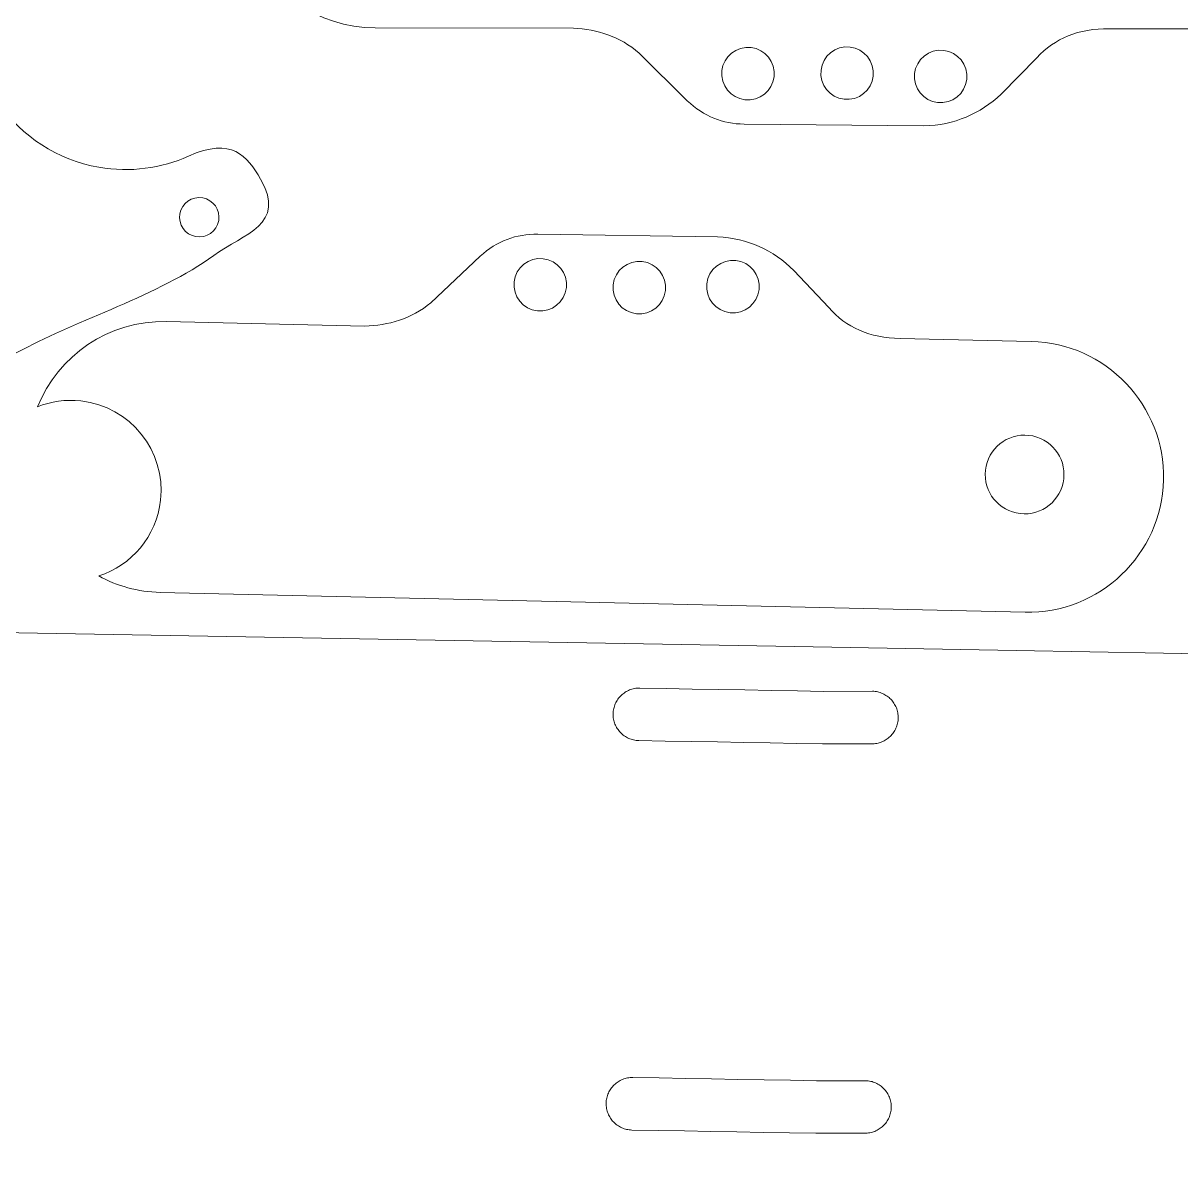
# Model space of a CAD drawing. Header units: millimetres. Extents: x -827 to 468, y -1652 to 1182.
# Drawn here: x 88.5 to 264.8, y 7.2 to 180.5 of the extents above; entities that cross this region are included whole.
import ezdxf

# ---------------------------------------------------------------- set-up
doc = ezdxf.new("R2010")
doc.units = ezdxf.units.MM
doc.header["$MEASUREMENT"] = 0
doc.layers.add('layer 1', color=7, linetype='Continuous')

msp = doc.modelspace()

# ---------------------------------------------------------------- linework, layer by layer
at = {"layer": 'layer 1', "color": 20, "lineweight": 20}
for points, knots in [([(108.1502, 204.8855), (112.9744, 204.0399), (117.1945, 201.7782), (120.4591, 198.603), (120.4591, 198.603), (124.1073, 195.0546), (129.5931, 196.5891), (132.7406, 199.2505), (132.7406, 199.2505), (135.9165, 201.936), (137.4535, 205.2047), (132.9721, 210.3693), (132.9721, 210.3693), (127.7232, 216.4186), (120.8748, 219.7215), (112.5802, 221.1534), (112.5802, 221.1534), (112.0428, 221.2462), (111.3683, 221.2943), (110.8044, 221.3218), (110.8044, 221.3218), (110.8044, 221.3218), (39.4793, 224.7882), (39.4793, 224.7882), (39.4793, 224.7882), (39.4793, 224.7882), (8.3354, 217.546), (8.3354, 217.546), (8.3354, 217.546), (8.3354, 217.546), (-23.1665, 218.1376), (-23.1665, 218.1376), (-23.1665, 218.1376), (-31.2724, 208.3904), (-30.0578, 178.2407), (-29.7453, 170.6578), (-29.7453, 170.6578), (-27.7313, 121.7825), (-52.5495, 68.3071), (-107.1153, 66.0431), (-107.1153, 66.0431), (-113.9093, 65.7613), (-146.5348, 64.4901), (-153.6885, 65.1336), (-153.6885, 65.1336), (-182.1094, 67.6905), (-205.0652, 91.0378), (-214.84, 119.0054), (-214.84, 119.0054), (-217.7587, 127.3567), (-219.5023, 136.12), (-219.8651, 144.8648), (-219.8651, 144.8648), (-220.2871, 155.0341), (-221.418, 170.1049), (-222.8444, 182.7558), (-222.8444, 182.7558), (-223.9504, 192.5668), (-224.9189, 200.0917), (-227.8808, 208.0324), (-227.8808, 208.0324), (-230.6014, 215.3263), (-234.3359, 221.2116), (-239.5075, 224.5498), (-239.5075, 224.5498), (-239.5075, 224.5498), (-292.5192, 226.9323), (-292.5192, 226.9323), (-292.5192, 226.9323), (-292.5192, 226.9323), (-292.3887, 229.8633), (-292.3887, 229.8633), (-292.3887, 229.8633), (-292.3887, 229.8633), (-305.0887, 230.5506), (-305.0887, 230.5506), (-305.0887, 230.5506), (-311.9011, 230.9192), (-322.6283, 232.378), (-334.1747, 232.0192), (-334.1747, 232.0192), (-334.1747, 232.0192), (-334.1815, 232.0174), (-334.1815, 232.0174), (-334.1815, 232.0174), (-343.6199, 231.8856), (-352.5797, 226.3891), (-356.6789, 217.2023), (-356.6789, 217.2023), (-357.2882, 215.8366), (-357.7648, 214.4453), (-358.1147, 213.043), (-358.1147, 213.043), (-358.1708, 212.8439), (-358.2203, 212.6368), (-358.2623, 212.4201), (-358.2623, 212.4201), (-358.2623, 212.4201), (-358.2634, 212.414), (-358.2634, 212.414), (-358.2634, 212.414), (-358.5401, 211.1677), (-358.7177, 209.9144), (-358.8002, 208.664), (-358.8002, 208.664), (-360.924, 187.2712), (-349.4373, 159.7583), (-363.8552, 147.1119), (-363.8552, 147.1119), (-363.8552, 147.1119), (-365.0964, 146.0965), (-365.0964, 146.0965), (-365.0964, 146.0965), (-365.0964, 146.0965), (-404.4588, 110.1724), (-404.4588, 110.1724), (-404.4588, 110.1724), (-410.0218, 105.6351), (-419.9582, 105.3357), (-431.9793, 104.0606), (-431.9793, 104.0606), (-450.3509, 102.1118), (-496.5233, 100.6426), (-507.3167, 100.3379), (-507.3167, 100.3379), (-507.3167, 100.3379), (-571.2589, 98.5069), (-571.2589, 98.5069), (-571.2589, 98.5069), (-574.538, 98.4112), (-578.034, 97.9195), (-581.8472, 96.8748), (-581.8472, 96.8748), (-581.8472, 96.8748), (-596.7667, 92.3908), (-596.7667, 92.3908), (-596.7667, 92.3908), (-596.7667, 92.3908), (-618.1668, 89.3005), (-618.1668, 89.3005), (-618.1668, 89.3005), (-619.755, 88.9302), (-621.2723, 88.6729), (-622.7392, 88.1458), (-622.7392, 88.1458), (-627.8869, 86.2956), (-631.744, 83.4376), (-634.723, 79.3291), (-634.723, 79.3291), (-637.7183, 75.1981), (-639.8211, 69.8028), (-639.5406, 63.0443), (-639.5406, 63.0443), (-639.2317, 55.5972), (-635.1464, 48.0491), (-628.478, 43.7306), (-628.478, 43.7306), (-625.8671, 42.0399), (-622.3651, 40.5349), (-619.1146, 39.9234), (-619.1146, 39.9234), (-616.356, 39.4045), (-613.8469, 39.2889), (-611.0711, 39.7597), (-611.0711, 39.7597), (-601.1747, 40.9713), (-591.2163, 34.6305), (-582.5706, 28.4756), (-582.5706, 28.4756), (-577.5729, 24.9177), (-573.9003, 20.4579), (-570.045, 18.5189), (-570.045, 18.5189), (-568.4141, 17.6986), (-566.0221, 18.1204), (-564.6631, 17.9704), (-564.6631, 17.9704), (-564.6631, 17.9704), (-506.0511, 20.4042), (-506.0511, 20.4042), (-506.0511, 20.4042), (-502.8283, 20.6652), (-500.0811, 21.4146), (-497.7546, 24.6233), (-497.7546, 24.6233), (-497.7546, 24.6233), (-494.716, 28.2754), (-494.716, 28.2754), (-494.716, 28.2754), (-492.1934, 31.3354), (-489.1708, 32.0999), (-485.7535, 32.2171), (-485.7535, 32.2171), (-485.7535, 32.2171), (-484.8618, 32.2541), (-484.8618, 32.2541), (-484.8618, 32.2541), (-484.8618, 32.2541), (-484.9749, 34.9803), (-484.9749, 34.9803), (-484.9749, 34.9803), (-484.9749, 34.9803), (-464.9921, 35.8094), (-464.9921, 35.8094), (-464.9921, 35.8094), (-464.9921, 35.8094), (-464.879, 33.0839), (-464.879, 33.0839), (-464.879, 33.0839), (-464.879, 33.0839), (-429.9091, 34.5361), (-429.9091, 34.5361), (-429.9091, 34.5361), (-429.9091, 34.5361), (-430.0222, 37.2603), (-430.0222, 37.2603), (-430.0222, 37.2603), (-430.0222, 37.2603), (-410.0394, 38.0894), (-410.0394, 38.0894), (-410.0394, 38.0894), (-410.0394, 38.0894), (-409.9264, 35.3659), (-409.9264, 35.3659), (-409.9264, 35.3659), (-409.9264, 35.3659), (-408.5463, 35.4231), (-408.5463, 35.4231), (-408.5463, 35.4231), (-408.5463, 35.4231), (-386.0679, 36.3868), (-386.0679, 36.3868), (-386.0679, 36.3868), (-383.9508, 36.4677), (-382.0659, 37.2668), (-380.4551, 38.9156), (-380.4551, 38.9156), (-380.4551, 38.9156), (-340.83, 79.7773), (-340.83, 79.7773), (-340.83, 79.7773), (-336.4807, 83.9626), (-333.6498, 87.7663), (-327.1608, 87.9771), (-327.1608, 87.9771), (-327.1608, 87.9771), (-292.7669, 89.4041), (-292.7669, 89.4041), (-292.7669, 89.4041), (-289.3707, 89.659), (-283.6791, 88.8603), (-277.9563, 84.9186), (-277.9563, 84.9186), (-277.9563, 84.9186), (-185.9412, 21.5381), (-185.9412, 21.5381), (-185.9412, 21.5381), (-185.9412, 21.5381), (-184.6544, 21.5961), (-184.6544, 21.5961), (-184.6544, 21.5961), (-184.6544, 21.5961), (-184.7817, 24.6638), (-184.7817, 24.6638), (-184.7817, 24.6638), (-184.7817, 24.6638), (-164.7989, 25.4929), (-164.7989, 25.4929), (-164.7989, 25.4929), (-164.7989, 25.4929), (-164.6745, 22.4967), (-164.6745, 22.4967), (-164.6745, 22.4967), (-164.6745, 22.4967), (-129.7098, 24.0728), (-129.7098, 24.0728), (-129.7098, 24.0728), (-129.7098, 24.0728), (-129.8289, 26.9438), (-129.8289, 26.9438), (-129.8289, 26.9438), (-129.8289, 26.9438), (-109.8461, 27.7729), (-109.8461, 27.7729), (-109.8461, 27.7729), (-109.8461, 27.7729), (-109.73, 24.9734), (-109.73, 24.9734), (-109.73, 24.9734), (-109.73, 24.9734), (-69.3175, 27.3105), (-69.3175, 27.3105), (-69.3175, 27.3105), (-63.9083, 27.5955), (-56.573, 30.142), (-52.9687, 33.8098), (-52.9687, 33.8098), (-27.8924, 59.3269), (-30.6069, 76.9535), (-16.0458, 89.77), (-16.0458, 89.77), (14.7435, 116.8705), (30.814, 102.037), (88.4737, 130.8253), (88.4737, 130.8253), (96.5182, 135.2102), (109.1877, 139.124), (117.5505, 145.1598), (117.5505, 145.1598), (122.125, 148.4614), (128.6562, 149.8544), (124.6733, 156.7633), (124.6733, 156.7633), (122.6104, 160.3413), (120.2821, 163.2456), (113.6737, 160.287), (113.6737, 160.287), (109.5418, 158.437), (104.8318, 157.7587), (100.0366, 158.5992), (100.0366, 158.5992), (87.255, 160.8396), (78.7097, 173.0176), (80.9502, 185.7991), (80.9502, 185.7991), (83.1907, 198.5808), (95.3686, 207.126), (108.1502, 204.8855)], [0, 0, 0, 0, 0.01204819, 0.01204819, 0.01204819, 0.01204819, 0.02409639, 0.02409639, 0.02409639, 0.02409639, 0.03614458, 0.03614458, 0.03614458, 0.03614458, 0.04819277, 0.04819277, 0.04819277, 0.04819277, 0.06024096, 0.06024096, 0.06024096, 0.06024096, 0.07228916, 0.07228916, 0.07228916, 0.07228916, 0.08433735, 0.08433735, 0.08433735, 0.08433735, 0.09638554, 0.09638554, 0.09638554, 0.09638554, 0.10843373, 0.10843373, 0.10843373, 0.10843373, 0.12048193, 0.12048193, 0.12048193, 0.12048193, 0.13253012, 0.13253012, 0.13253012, 0.13253012, 0.14457831, 0.14457831, 0.14457831, 0.14457831, 0.15662651, 0.15662651, 0.15662651, 0.15662651, 0.1686747, 0.1686747, 0.1686747, 0.1686747, 0.18072289, 0.18072289, 0.18072289, 0.18072289, 0.19277108, 0.19277108, 0.19277108, 0.19277108, 0.20481928, 0.20481928, 0.20481928, 0.20481928, 0.21686747, 0.21686747, 0.21686747, 0.21686747, 0.22891566, 0.22891566, 0.22891566, 0.22891566, 0.24096386, 0.24096386, 0.24096386, 0.24096386, 0.25301205, 0.25301205, 0.25301205, 0.25301205, 0.26506024, 0.26506024, 0.26506024, 0.26506024, 0.27710843, 0.27710843, 0.27710843, 0.27710843, 0.28915663, 0.28915663, 0.28915663, 0.28915663, 0.30120482, 0.30120482, 0.30120482, 0.30120482, 0.31325301, 0.31325301, 0.31325301, 0.31325301, 0.3253012, 0.3253012, 0.3253012, 0.3253012, 0.3373494, 0.3373494, 0.3373494, 0.3373494, 0.34939759, 0.34939759, 0.34939759, 0.34939759, 0.36144578, 0.36144578, 0.36144578, 0.36144578, 0.37349398, 0.37349398, 0.37349398, 0.37349398, 0.38554217, 0.38554217, 0.38554217, 0.38554217, 0.39759036, 0.39759036, 0.39759036, 0.39759036, 0.40963855, 0.40963855, 0.40963855, 0.40963855, 0.42168675, 0.42168675, 0.42168675, 0.42168675, 0.43373494, 0.43373494, 0.43373494, 0.43373494, 0.44578313, 0.44578313, 0.44578313, 0.44578313, 0.45783133, 0.45783133, 0.45783133, 0.45783133, 0.46987952, 0.46987952, 0.46987952, 0.46987952, 0.48192771, 0.48192771, 0.48192771, 0.48192771, 0.4939759, 0.4939759, 0.4939759, 0.4939759, 0.5060241, 0.5060241, 0.5060241, 0.5060241, 0.51807229, 0.51807229, 0.51807229, 0.51807229, 0.53012048, 0.53012048, 0.53012048, 0.53012048, 0.54216867, 0.54216867, 0.54216867, 0.54216867, 0.55421687, 0.55421687, 0.55421687, 0.55421687, 0.56626506, 0.56626506, 0.56626506, 0.56626506, 0.57831325, 0.57831325, 0.57831325, 0.57831325, 0.59036145, 0.59036145, 0.59036145, 0.59036145, 0.60240964, 0.60240964, 0.60240964, 0.60240964, 0.61445783, 0.61445783, 0.61445783, 0.61445783, 0.62650602, 0.62650602, 0.62650602, 0.62650602, 0.63855422, 0.63855422, 0.63855422, 0.63855422, 0.65060241, 0.65060241, 0.65060241, 0.65060241, 0.6626506, 0.6626506, 0.6626506, 0.6626506, 0.6746988, 0.6746988, 0.6746988, 0.6746988, 0.68674699, 0.68674699, 0.68674699, 0.68674699, 0.69879518, 0.69879518, 0.69879518, 0.69879518, 0.71084337, 0.71084337, 0.71084337, 0.71084337, 0.72289157, 0.72289157, 0.72289157, 0.72289157, 0.73493976, 0.73493976, 0.73493976, 0.73493976, 0.74698795, 0.74698795, 0.74698795, 0.74698795, 0.75903614, 0.75903614, 0.75903614, 0.75903614, 0.77108434, 0.77108434, 0.77108434, 0.77108434, 0.78313253, 0.78313253, 0.78313253, 0.78313253, 0.79518072, 0.79518072, 0.79518072, 0.79518072, 0.80722892, 0.80722892, 0.80722892, 0.80722892, 0.81927711, 0.81927711, 0.81927711, 0.81927711, 0.8313253, 0.8313253, 0.8313253, 0.8313253, 0.84337349, 0.84337349, 0.84337349, 0.84337349, 0.85542169, 0.85542169, 0.85542169, 0.85542169, 0.86746988, 0.86746988, 0.86746988, 0.86746988, 0.87951807, 0.87951807, 0.87951807, 0.87951807, 0.89156627, 0.89156627, 0.89156627, 0.89156627, 0.90361446, 0.90361446, 0.90361446, 0.90361446, 0.91566265, 0.91566265, 0.91566265, 0.91566265, 0.92771084, 0.92771084, 0.92771084, 0.92771084, 0.93975904, 0.93975904, 0.93975904, 0.93975904, 0.95180723, 0.95180723, 0.95180723, 0.95180723, 0.96385542, 0.96385542, 0.96385542, 0.96385542, 0.97590361, 0.97590361, 0.97590361, 0.97590361, 1, 1, 1, 1]), ([(115.8431, 153.9364), (117.475, 153.6503), (118.5661, 152.0955), (118.28, 150.4636), (118.28, 150.4636), (117.9939, 148.8316), (116.439, 147.7405), (114.8072, 148.0266), (114.8072, 148.0266), (113.1752, 148.3127), (112.0841, 149.8675), (112.3702, 151.4995), (112.3702, 151.4995), (112.6562, 153.1314), (114.2111, 154.2225), (115.8431, 153.9364)], [0, 0, 0, 0, 0.2, 0.2, 0.2, 0.2, 0.4, 0.4, 0.4, 0.4, 0.6, 0.6, 0.6, 0.6, 1, 1, 1, 1])]:
    msp.add_open_spline(points, degree=3, knots=knots, dxfattribs=at)
at = {"layer": 'layer 1', "color": 250, "lineweight": 20}
for points, knots in [([(142.1619, 221.0992), (142.1619, 221.0992), (273.9243, 220.9476), (273.9243, 220.9476), (273.9243, 220.9476), (285.275, 220.9345), (294.5512, 211.637), (294.5381, 200.2863), (294.5381, 200.2863), (294.5381, 200.2863), (294.5381, 200.2863), (294.5381, 200.2863), (294.5381, 200.2863), (294.525, 188.9357), (285.2274, 179.6541), (273.8768, 179.6726), (273.8768, 179.6726), (273.8768, 179.6726), (253.9306, 179.705), (253.9306, 179.705), (253.9306, 179.705), (249.2756, 179.7525), (245.6248, 178.2379), (242.9113, 175.2653), (242.9113, 175.2653), (242.9113, 175.2653), (237.4868, 169.7354), (237.4868, 169.7354), (237.4868, 169.7354), (234.2256, 166.7553), (230.3712, 165.0006), (225.7113, 164.9101), (225.7113, 164.9101), (225.7113, 164.9101), (198.336, 165.1734), (198.336, 165.1734), (198.336, 165.1734), (195.0648, 165.1898), (192.1624, 166.3399), (189.6616, 168.724), (189.6616, 168.724), (189.6616, 168.724), (182.3327, 175.9904), (182.3327, 175.9904), (182.3327, 175.9904), (179.36, 178.5258), (175.9688, 179.6141), (172.3135, 179.7895), (172.3135, 179.7895), (172.3135, 179.7895), (142.1143, 179.8242), (142.1143, 179.8242), (142.1143, 179.8242), (133.2925, 179.8344), (125.7246, 185.4535), (122.7963, 193.2856), (122.7963, 193.2856), (124.8064, 192.4183), (127.0537, 192.0207), (129.3877, 192.2211), (129.3877, 192.2211), (136.9288, 192.8686), (142.5173, 199.5068), (141.8698, 207.0479), (141.8698, 207.0479), (141.3933, 212.5977), (137.6722, 217.0895), (132.7345, 218.817), (132.7345, 218.817), (135.5655, 220.2779), (138.7719, 221.1031), (142.1619, 221.0992)], [0, 0, 0, 0, 0.05263158, 0.05263158, 0.05263158, 0.05263158, 0.10526316, 0.10526316, 0.10526316, 0.10526316, 0.15789474, 0.15789474, 0.15789474, 0.15789474, 0.21052632, 0.21052632, 0.21052632, 0.21052632, 0.26315789, 0.26315789, 0.26315789, 0.26315789, 0.31578947, 0.31578947, 0.31578947, 0.31578947, 0.36842105, 0.36842105, 0.36842105, 0.36842105, 0.42105263, 0.42105263, 0.42105263, 0.42105263, 0.47368421, 0.47368421, 0.47368421, 0.47368421, 0.52631579, 0.52631579, 0.52631579, 0.52631579, 0.57894737, 0.57894737, 0.57894737, 0.57894737, 0.63157895, 0.63157895, 0.63157895, 0.63157895, 0.68421053, 0.68421053, 0.68421053, 0.68421053, 0.73684211, 0.73684211, 0.73684211, 0.73684211, 0.78947368, 0.78947368, 0.78947368, 0.78947368, 0.84210526, 0.84210526, 0.84210526, 0.84210526, 0.89473684, 0.89473684, 0.89473684, 0.89473684, 1, 1, 1, 1]), ([(198.56, 176.8432), (200.761, 177.0321), (202.6985, 175.4011), (202.8875, 173.2), (202.8875, 173.2), (203.0765, 170.9989), (201.4454, 169.0615), (199.2444, 168.8725), (199.2444, 168.8725), (197.0434, 168.6835), (195.1058, 170.3146), (194.9168, 172.5157), (194.9168, 172.5157), (194.7279, 174.7168), (196.359, 176.6542), (198.56, 176.8432)], [0, 0, 0, 0, 0.2, 0.2, 0.2, 0.2, 0.4, 0.4, 0.4, 0.4, 0.6, 0.6, 0.6, 0.6, 1, 1, 1, 1]), ([(213.6577, 176.9151), (215.8587, 177.1041), (217.7962, 175.4731), (217.9852, 173.272), (217.9852, 173.272), (218.1742, 171.0709), (216.543, 169.1334), (214.342, 168.9445), (214.342, 168.9445), (212.141, 168.7555), (210.2035, 170.3865), (210.0145, 172.5876), (210.0145, 172.5876), (209.8255, 174.7887), (211.4567, 176.7262), (213.6577, 176.9151)], [0, 0, 0, 0, 0.2, 0.2, 0.2, 0.2, 0.4, 0.4, 0.4, 0.4, 0.6, 0.6, 0.6, 0.6, 1, 1, 1, 1]), ([(227.9077, 176.4127), (230.1087, 176.6017), (232.0462, 174.9706), (232.2352, 172.7695), (232.2352, 172.7695), (232.4242, 170.5684), (230.7931, 168.631), (228.5921, 168.442), (228.5921, 168.442), (226.3911, 168.253), (224.4535, 169.8841), (224.2645, 172.0852), (224.2645, 172.0852), (224.0756, 174.2863), (225.7067, 176.2237), (227.9077, 176.4127)], [0, 0, 0, 0, 0.2, 0.2, 0.2, 0.2, 0.4, 0.4, 0.4, 0.4, 0.6, 0.6, 0.6, 0.6, 1, 1, 1, 1]), ([(109.3744, 93.8328), (109.3744, 93.8328), (241.1023, 90.8124), (241.1023, 90.8124), (241.1023, 90.8124), (252.4501, 90.5522), (261.9474, 99.6236), (262.2076, 110.9714), (262.2076, 110.9714), (262.2076, 110.9714), (262.2076, 110.9714), (262.2076, 110.9714), (262.2076, 110.9714), (262.4677, 122.319), (253.3963, 131.8217), (242.0485, 132.0765), (242.0485, 132.0765), (242.0485, 132.0765), (222.1072, 132.5242), (222.1072, 132.5242), (222.1072, 132.5242), (217.4525, 132.5888), (213.8392, 134.1909), (211.198, 137.2279), (211.198, 137.2279), (211.198, 137.2279), (205.9083, 142.8868), (205.9083, 142.8868), (205.9083, 142.8868), (202.7197, 145.9446), (198.9087, 147.7916), (194.2524, 147.9942), (194.2524, 147.9942), (194.2524, 147.9942), (166.8786, 148.39), (166.8786, 148.39), (166.8786, 148.39), (163.6079, 148.4525), (160.6788, 147.3725), (158.1213, 145.0493), (158.1213, 145.0493), (158.1213, 145.0493), (150.6195, 137.9615), (150.6195, 137.9615), (150.6195, 137.9615), (147.5867, 135.4984), (144.1702, 134.492), (140.5118, 134.4047), (140.5118, 134.4047), (140.5118, 134.4047), (110.3205, 135.0969), (110.3205, 135.0969), (110.3205, 135.0969), (101.501, 135.2991), (93.8, 129.8638), (90.684, 122.1046), (90.684, 122.1046), (92.7144, 122.9232), (94.9706, 123.2666), (97.2991, 123.0101), (97.2991, 123.0101), (104.8225, 122.1812), (110.2495, 115.4104), (109.4207, 107.8871), (109.4207, 107.8871), (108.8107, 102.3503), (104.9826, 97.9494), (100.0048, 96.3413), (100.0048, 96.3413), (102.7998, 94.8126), (105.9853, 93.9105), (109.3744, 93.8328)], [0, 0, 0, 0, 0.05263158, 0.05263158, 0.05263158, 0.05263158, 0.10526316, 0.10526316, 0.10526316, 0.10526316, 0.15789474, 0.15789474, 0.15789474, 0.15789474, 0.21052632, 0.21052632, 0.21052632, 0.21052632, 0.26315789, 0.26315789, 0.26315789, 0.26315789, 0.31578947, 0.31578947, 0.31578947, 0.31578947, 0.36842105, 0.36842105, 0.36842105, 0.36842105, 0.42105263, 0.42105263, 0.42105263, 0.42105263, 0.47368421, 0.47368421, 0.47368421, 0.47368421, 0.52631579, 0.52631579, 0.52631579, 0.52631579, 0.57894737, 0.57894737, 0.57894737, 0.57894737, 0.63157895, 0.63157895, 0.63157895, 0.63157895, 0.68421053, 0.68421053, 0.68421053, 0.68421053, 0.73684211, 0.73684211, 0.73684211, 0.73684211, 0.78947368, 0.78947368, 0.78947368, 0.78947368, 0.84210526, 0.84210526, 0.84210526, 0.84210526, 0.89473684, 0.89473684, 0.89473684, 0.89473684, 1, 1, 1, 1]), ([(166.8216, 136.7183), (169.0174, 136.4764), (170.9937, 138.0603), (171.2356, 140.2562), (171.2356, 140.2562), (171.4775, 142.4521), (169.8935, 144.4283), (167.6977, 144.6702), (167.6977, 144.6702), (165.5019, 144.9121), (163.5256, 143.3282), (163.2837, 141.1322), (163.2837, 141.1322), (163.0418, 138.9363), (164.6258, 136.9602), (166.8216, 136.7183)], [0, 0, 0, 0, 0.2, 0.2, 0.2, 0.2, 0.4, 0.4, 0.4, 0.4, 0.6, 0.6, 0.6, 0.6, 1, 1, 1, 1]), ([(196.1712, 136.4421), (198.367, 136.2002), (200.3432, 137.7841), (200.5852, 139.98), (200.5852, 139.98), (200.8271, 142.176), (199.243, 144.1521), (197.0472, 144.394), (197.0472, 144.394), (194.8514, 144.6359), (192.8752, 143.052), (192.6333, 140.8561), (192.6333, 140.8561), (192.3913, 138.6602), (193.9754, 136.684), (196.1712, 136.4421)], [0, 0, 0, 0, 0.2, 0.2, 0.2, 0.2, 0.4, 0.4, 0.4, 0.4, 0.6, 0.6, 0.6, 0.6, 1, 1, 1, 1]), ([(181.9132, 136.2829), (184.109, 136.041), (186.0853, 137.6249), (186.3272, 139.8208), (186.3272, 139.8208), (186.5691, 142.0167), (184.9851, 143.9929), (182.7892, 144.2348), (182.7892, 144.2348), (180.5934, 144.4767), (178.6172, 142.8927), (178.3753, 140.6968), (178.3753, 140.6968), (178.1334, 138.5009), (179.7174, 136.5248), (181.9132, 136.2829)], [0, 0, 0, 0, 0.2, 0.2, 0.2, 0.2, 0.4, 0.4, 0.4, 0.4, 0.6, 0.6, 0.6, 0.6, 1, 1, 1, 1]), ([(240.3791, 105.8336), (243.6728, 105.4707), (246.6372, 107.8467), (247, 111.1405), (247, 111.1405), (247.3629, 114.4342), (244.9869, 117.3986), (241.6931, 117.7614), (241.6931, 117.7614), (238.3994, 118.1243), (235.435, 115.7483), (235.0722, 112.4545), (235.0722, 112.4545), (234.7093, 109.1608), (237.0853, 106.1964), (240.3791, 105.8336)], [0, 0, 0, 0, 0.2, 0.2, 0.2, 0.2, 0.4, 0.4, 0.4, 0.4, 0.6, 0.6, 0.6, 0.6, 1, 1, 1, 1]), ([(278.9303, -34.2065), (278.9303, -34.2065), (279.5597, 1.0118), (279.5597, 1.0118), (279.5597, 1.0118), (279.5597, 1.0118), (279.7069, 9.2469), (279.7069, 9.2469), (279.7069, 9.2469), (279.7069, 9.2469), (279.9302, 21.7449), (279.9302, 21.7449), (279.9302, 21.7449), (279.9302, 21.7449), (280.1536, 34.2429), (280.1536, 34.2429), (280.1536, 34.2429), (280.1536, 34.2429), (280.3769, 46.7409), (280.3769, 46.7409), (280.3769, 46.7409), (280.3769, 46.7409), (280.6003, 59.2389), (280.6003, 59.2389), (280.6003, 59.2389), (280.6003, 59.2389), (280.7581, 68.0699), (280.7581, 68.0699), (280.7581, 68.0699), (280.7581, 68.0699), (280.9159, 76.9009), (280.9159, 76.9009), (280.9159, 76.9009), (280.9159, 76.9009), (277.1762, 80.6359), (277.1762, 80.6359), (277.1762, 80.6359), (277.1762, 80.6359), (273.4364, 84.3709), (273.4364, 84.3709), (273.4364, 84.3709), (273.4364, 84.3709), (239.7477, 84.973), (239.7477, 84.973), (239.7477, 84.973), (239.7477, 84.973), (206.059, 85.575), (206.059, 85.575), (206.059, 85.575), (206.059, 85.575), (168.565, 86.2451), (168.565, 86.2451), (168.565, 86.2451), (168.565, 86.2451), (131.071, 86.9152), (131.071, 86.9152), (131.071, 86.9152), (131.071, 86.9152), (93.577, 87.5852), (93.577, 87.5852), (93.577, 87.5852), (93.577, 87.5852), (56.0829, 88.2553), (56.0829, 88.2553), (56.0829, 88.2553), (56.0829, 88.2553), (23.2314, 88.8424), (23.2314, 88.8424), (23.2314, 88.8424), (23.2314, 88.8424), (-9.6202, 89.4295), (-9.6202, 89.4295), (-9.6202, 89.4295), (-9.6202, 89.4295), (-14.3345, 85.4926), (-14.3345, 85.4926), (-14.3345, 85.4926), (-14.3345, 85.4926), (-19.0488, 81.5558), (-19.0488, 81.5558), (-19.0488, 81.5558), (-19.0488, 81.5558), (-19.2003, 73.0776), (-19.2003, 73.0776), (-19.2003, 73.0776), (-19.2003, 73.0776), (-19.3518, 64.5994), (-19.3518, 64.5994), (-19.3518, 64.5994), (-19.3518, 64.5994), (-19.5752, 52.1014), (-19.5752, 52.1014), (-19.5752, 52.1014), (-19.5752, 52.1014), (-19.7985, 39.6034), (-19.7985, 39.6034), (-19.7985, 39.6034), (-19.7985, 39.6034), (-20.0219, 27.1054), (-20.0219, 27.1054), (-20.0219, 27.1054), (-20.0219, 27.1054), (-20.2452, 14.6074), (-20.2452, 14.6074), (-20.2452, 14.6074), (-20.2452, 14.6074), (-20.3908, 6.4604), (-20.3908, 6.4604), (-20.3908, 6.4604), (-20.3908, 6.4604), (-21.0186, -28.6698), (-21.0186, -28.6698), (-21.0186, -28.6698), (-21.0186, -28.6698), (-16.807, -33.0974), (-16.807, -33.0974), (-16.807, -33.0974), (-16.807, -33.0974), (-12.8295, -53.9484), (-12.8295, -53.9484), (-12.8295, -53.9484), (-12.8295, -53.9484), (20.3751, -54.5417), (20.3751, -54.5417), (20.3751, -54.5417), (20.3751, -54.5417), (53.5797, -55.1353), (53.5797, -55.1353), (53.5797, -55.1353), (53.5797, -55.1353), (91.7901, -12.3988), (91.7901, -12.3988), (91.7901, -12.3988), (91.7901, -12.3988), (129.2841, -13.0689), (129.2841, -13.0689), (129.2841, -13.0689), (129.2841, -13.0689), (166.7781, -13.7389), (166.7781, -13.7389), (166.7781, -13.7389), (166.7781, -13.7389), (203.5557, -57.8154), (203.5557, -57.8154), (203.5557, -57.8154), (203.5557, -57.8154), (237.3326, -58.4191), (237.3326, -58.4191), (237.3326, -58.4191), (237.3326, -58.4191), (271.1095, -59.0227), (271.1095, -59.0227), (271.1095, -59.0227), (272.3739, -57.624), (273.8726, -39.8018), (275.137, -38.403), (275.137, -38.403), (276.4014, -37.0042), (277.6658, -35.6053), (278.9303, -34.2065)], [0, 0, 0, 0, 0.02439024, 0.02439024, 0.02439024, 0.02439024, 0.04878049, 0.04878049, 0.04878049, 0.04878049, 0.07317073, 0.07317073, 0.07317073, 0.07317073, 0.09756098, 0.09756098, 0.09756098, 0.09756098, 0.12195122, 0.12195122, 0.12195122, 0.12195122, 0.14634146, 0.14634146, 0.14634146, 0.14634146, 0.17073171, 0.17073171, 0.17073171, 0.17073171, 0.19512195, 0.19512195, 0.19512195, 0.19512195, 0.2195122, 0.2195122, 0.2195122, 0.2195122, 0.24390244, 0.24390244, 0.24390244, 0.24390244, 0.26829268, 0.26829268, 0.26829268, 0.26829268, 0.29268293, 0.29268293, 0.29268293, 0.29268293, 0.31707317, 0.31707317, 0.31707317, 0.31707317, 0.34146341, 0.34146341, 0.34146341, 0.34146341, 0.36585366, 0.36585366, 0.36585366, 0.36585366, 0.3902439, 0.3902439, 0.3902439, 0.3902439, 0.41463415, 0.41463415, 0.41463415, 0.41463415, 0.43902439, 0.43902439, 0.43902439, 0.43902439, 0.46341463, 0.46341463, 0.46341463, 0.46341463, 0.48780488, 0.48780488, 0.48780488, 0.48780488, 0.51219512, 0.51219512, 0.51219512, 0.51219512, 0.53658537, 0.53658537, 0.53658537, 0.53658537, 0.56097561, 0.56097561, 0.56097561, 0.56097561, 0.58536585, 0.58536585, 0.58536585, 0.58536585, 0.6097561, 0.6097561, 0.6097561, 0.6097561, 0.63414634, 0.63414634, 0.63414634, 0.63414634, 0.65853659, 0.65853659, 0.65853659, 0.65853659, 0.68292683, 0.68292683, 0.68292683, 0.68292683, 0.70731707, 0.70731707, 0.70731707, 0.70731707, 0.73170732, 0.73170732, 0.73170732, 0.73170732, 0.75609756, 0.75609756, 0.75609756, 0.75609756, 0.7804878, 0.7804878, 0.7804878, 0.7804878, 0.80487805, 0.80487805, 0.80487805, 0.80487805, 0.82926829, 0.82926829, 0.82926829, 0.82926829, 0.85365854, 0.85365854, 0.85365854, 0.85365854, 0.87804878, 0.87804878, 0.87804878, 0.87804878, 0.90243902, 0.90243902, 0.90243902, 0.90243902, 0.92682927, 0.92682927, 0.92682927, 0.92682927, 0.95121951, 0.95121951, 0.95121951, 0.95121951, 1, 1, 1, 1]), ([(221.7899, 74.7037), (221.7899, 74.7037), (221.79, 74.7038), (221.79, 74.7038), (221.79, 74.7038), (221.79, 74.7038), (221.79, 74.7038), (221.79, 74.7038), (221.79, 74.7038), (221.79, 74.7038), (221.79, 74.7038), (221.79, 74.7038), (221.79, 74.7038), (221.79, 74.7038), (221.79, 74.7038), (221.79, 74.7038), (221.79, 74.7038), (221.79, 74.7038), (221.79, 74.7039), (221.79, 74.7039), (221.79, 74.7039), (221.79, 74.7039), (221.79, 74.7039), (221.79, 74.7039), (221.79, 74.7039), (221.79, 74.7039), (221.79, 74.7039), (221.79, 74.7039), (221.79, 74.7039), (221.79, 74.7039), (221.79, 74.7039), (221.79, 74.7039), (221.79, 74.7039), (221.7949, 74.9789), (221.7716, 75.2483), (221.7227, 75.5088), (221.7227, 75.5088), (221.674, 75.7695), (221.5993, 76.0218), (221.5022, 76.2625), (221.5022, 76.2625), (221.405, 76.5033), (221.2846, 76.7331), (221.1445, 76.9483), (221.1445, 76.9483), (221.0042, 77.1636), (220.8436, 77.3652), (220.6657, 77.5494), (220.6657, 77.5494), (220.4879, 77.7339), (220.2922, 77.9015), (220.0821, 78.0494), (220.0821, 78.0494), (219.8719, 78.1971), (219.6464, 78.3257), (219.4095, 78.4313), (219.4095, 78.4313), (219.1722, 78.537), (218.9227, 78.6205), (218.6641, 78.6786), (218.6641, 78.6786), (218.4053, 78.7367), (218.1369, 78.775), (217.8622, 78.7746), (217.8622, 78.7746), (217.8622, 78.7746), (210.4216, 78.7629), (210.4216, 78.7629), (210.4216, 78.7629), (210.4216, 78.7629), (206.4222, 78.8344), (206.4222, 78.8344), (206.4222, 78.8344), (206.4222, 78.8344), (202.4228, 78.9058), (202.4228, 78.9058), (202.4228, 78.9058), (202.4228, 78.9058), (198.4235, 78.9773), (198.4235, 78.9773), (198.4235, 78.9773), (198.4235, 78.9773), (194.424, 79.0488), (194.424, 79.0488), (194.424, 79.0488), (194.424, 79.0488), (190.4247, 79.1203), (190.4247, 79.1203), (190.4247, 79.1203), (190.4247, 79.1203), (186.4253, 79.1917), (186.4253, 79.1917), (186.4253, 79.1917), (186.4253, 79.1917), (182.4259, 79.2632), (182.4259, 79.2632), (182.4259, 79.2632), (182.1509, 79.2681), (181.8817, 79.2448), (181.621, 79.196), (181.621, 79.196), (181.3603, 79.1471), (181.1081, 79.0726), (180.8673, 78.9754), (180.8673, 78.9754), (180.6266, 78.8782), (180.397, 78.758), (180.1815, 78.6177), (180.1815, 78.6177), (179.9661, 78.4774), (179.7648, 78.3168), (179.5804, 78.139), (179.5804, 78.139), (179.396, 77.961), (179.2284, 77.7655), (179.0805, 77.5552), (179.0805, 77.5552), (178.9327, 77.3449), (178.8043, 77.1198), (178.6985, 76.8826), (178.6985, 76.8826), (178.5927, 76.6455), (178.5094, 76.3961), (178.4512, 76.1373), (178.4512, 76.1373), (178.3931, 75.8785), (178.3601, 75.6103), (178.3552, 75.3354), (178.3552, 75.3354), (178.3552, 75.3354), (178.3552, 75.3353), (178.3552, 75.3353), (178.3552, 75.3353), (178.3552, 75.3353), (178.3552, 75.3353), (178.3552, 75.3353), (178.3552, 75.3353), (178.3552, 75.3353), (178.3552, 75.3353), (178.3552, 75.3353), (178.3552, 75.3353), (178.3552, 75.3353), (178.3552, 75.3353), (178.3552, 75.3353), (178.3552, 75.3353), (178.3552, 75.3353), (178.3552, 75.3352), (178.3552, 75.3352), (178.3552, 75.3352), (178.3552, 75.3352), (178.3552, 75.3352), (178.3552, 75.3352), (178.3552, 75.3352), (178.3552, 75.3352), (178.3552, 75.3352), (178.3552, 75.3352), (178.3552, 75.3352), (178.3552, 75.3352), (178.3552, 75.3352), (178.3552, 75.3352), (178.3552, 75.3352), (178.3503, 75.0603), (178.3736, 74.7911), (178.4224, 74.5304), (178.4224, 74.5304), (178.4713, 74.2697), (178.5458, 74.0176), (178.643, 73.7767), (178.643, 73.7767), (178.7402, 73.536), (178.8604, 73.3065), (179.0007, 73.091), (179.0007, 73.091), (179.141, 72.8757), (179.3015, 72.6742), (179.4794, 72.4898), (179.4794, 72.4898), (179.6574, 72.3055), (179.8529, 72.1378), (180.0631, 71.99), (180.0631, 71.99), (180.2734, 71.8421), (180.4985, 71.7136), (180.7357, 71.6079), (180.7357, 71.6079), (180.9728, 71.5021), (181.2223, 71.4187), (181.481, 71.3605), (181.481, 71.3605), (181.7397, 71.3025), (182.0079, 71.2694), (182.283, 71.2645), (182.283, 71.2645), (182.283, 71.2645), (186.2824, 71.193), (186.2824, 71.193), (186.2824, 71.193), (186.2824, 71.193), (190.2818, 71.1215), (190.2818, 71.1215), (190.2818, 71.1215), (190.2818, 71.1215), (194.2812, 71.0501), (194.2812, 71.0501), (194.2812, 71.0501), (194.2812, 71.0501), (198.2805, 70.9786), (198.2805, 70.9786), (198.2805, 70.9786), (198.2805, 70.9786), (202.28, 70.9071), (202.28, 70.9071), (202.28, 70.9071), (202.28, 70.9071), (206.2794, 70.8356), (206.2794, 70.8356), (206.2794, 70.8356), (206.2794, 70.8356), (210.2787, 70.7642), (210.2787, 70.7642), (210.2787, 70.7642), (210.2787, 70.7642), (217.7192, 70.7759), (217.7192, 70.7759), (217.7192, 70.7759), (217.9941, 70.7764), (218.2635, 70.7944), (218.524, 70.8431), (218.524, 70.8431), (218.7847, 70.892), (219.037, 70.9666), (219.2777, 71.0637), (219.2777, 71.0637), (219.5184, 71.1609), (219.7481, 71.281), (219.9635, 71.4214), (219.9635, 71.4214), (220.179, 71.5618), (220.3804, 71.7224), (220.5648, 71.9003), (220.5648, 71.9003), (220.7491, 72.0782), (220.9168, 72.2737), (221.0647, 72.4839), (221.0647, 72.4839), (221.2124, 72.6941), (221.341, 72.9193), (221.4466, 73.1566), (221.4466, 73.1566), (221.5524, 73.3935), (221.636, 73.643), (221.694, 73.9018), (221.694, 73.9018), (221.7521, 74.1603), (221.786, 74.4287), (221.7899, 74.7037)], [0, 0, 0, 0, 0.01538462, 0.01538462, 0.01538462, 0.01538462, 0.03076923, 0.03076923, 0.03076923, 0.03076923, 0.04615385, 0.04615385, 0.04615385, 0.04615385, 0.06153846, 0.06153846, 0.06153846, 0.06153846, 0.07692308, 0.07692308, 0.07692308, 0.07692308, 0.09230769, 0.09230769, 0.09230769, 0.09230769, 0.10769231, 0.10769231, 0.10769231, 0.10769231, 0.12307692, 0.12307692, 0.12307692, 0.12307692, 0.13846154, 0.13846154, 0.13846154, 0.13846154, 0.15384615, 0.15384615, 0.15384615, 0.15384615, 0.16923077, 0.16923077, 0.16923077, 0.16923077, 0.18461538, 0.18461538, 0.18461538, 0.18461538, 0.2, 0.2, 0.2, 0.2, 0.21538462, 0.21538462, 0.21538462, 0.21538462, 0.23076923, 0.23076923, 0.23076923, 0.23076923, 0.24615385, 0.24615385, 0.24615385, 0.24615385, 0.26153846, 0.26153846, 0.26153846, 0.26153846, 0.27692308, 0.27692308, 0.27692308, 0.27692308, 0.29230769, 0.29230769, 0.29230769, 0.29230769, 0.30769231, 0.30769231, 0.30769231, 0.30769231, 0.32307692, 0.32307692, 0.32307692, 0.32307692, 0.33846154, 0.33846154, 0.33846154, 0.33846154, 0.35384615, 0.35384615, 0.35384615, 0.35384615, 0.36923077, 0.36923077, 0.36923077, 0.36923077, 0.38461538, 0.38461538, 0.38461538, 0.38461538, 0.4, 0.4, 0.4, 0.4, 0.41538462, 0.41538462, 0.41538462, 0.41538462, 0.43076923, 0.43076923, 0.43076923, 0.43076923, 0.44615385, 0.44615385, 0.44615385, 0.44615385, 0.46153846, 0.46153846, 0.46153846, 0.46153846, 0.47692308, 0.47692308, 0.47692308, 0.47692308, 0.49230769, 0.49230769, 0.49230769, 0.49230769, 0.50769231, 0.50769231, 0.50769231, 0.50769231, 0.52307692, 0.52307692, 0.52307692, 0.52307692, 0.53846154, 0.53846154, 0.53846154, 0.53846154, 0.55384615, 0.55384615, 0.55384615, 0.55384615, 0.56923077, 0.56923077, 0.56923077, 0.56923077, 0.58461538, 0.58461538, 0.58461538, 0.58461538, 0.6, 0.6, 0.6, 0.6, 0.61538462, 0.61538462, 0.61538462, 0.61538462, 0.63076923, 0.63076923, 0.63076923, 0.63076923, 0.64615385, 0.64615385, 0.64615385, 0.64615385, 0.66153846, 0.66153846, 0.66153846, 0.66153846, 0.67692308, 0.67692308, 0.67692308, 0.67692308, 0.69230769, 0.69230769, 0.69230769, 0.69230769, 0.70769231, 0.70769231, 0.70769231, 0.70769231, 0.72307692, 0.72307692, 0.72307692, 0.72307692, 0.73846154, 0.73846154, 0.73846154, 0.73846154, 0.75384615, 0.75384615, 0.75384615, 0.75384615, 0.76923077, 0.76923077, 0.76923077, 0.76923077, 0.78461538, 0.78461538, 0.78461538, 0.78461538, 0.8, 0.8, 0.8, 0.8, 0.81538462, 0.81538462, 0.81538462, 0.81538462, 0.83076923, 0.83076923, 0.83076923, 0.83076923, 0.84615385, 0.84615385, 0.84615385, 0.84615385, 0.86153846, 0.86153846, 0.86153846, 0.86153846, 0.87692308, 0.87692308, 0.87692308, 0.87692308, 0.89230769, 0.89230769, 0.89230769, 0.89230769, 0.90769231, 0.90769231, 0.90769231, 0.90769231, 0.92307692, 0.92307692, 0.92307692, 0.92307692, 0.93846154, 0.93846154, 0.93846154, 0.93846154, 0.95384615, 0.95384615, 0.95384615, 0.95384615, 0.96923077, 0.96923077, 0.96923077, 0.96923077, 1, 1, 1, 1]), ([(220.7298, 15.384), (220.7298, 15.384), (220.7298, 15.3841), (220.7298, 15.3841), (220.7298, 15.3841), (220.7298, 15.3841), (220.7298, 15.3841), (220.7298, 15.3841), (220.7298, 15.3841), (220.7298, 15.3841), (220.7298, 15.3841), (220.7298, 15.3841), (220.7298, 15.3841), (220.7298, 15.3841), (220.7298, 15.3841), (220.7298, 15.3841), (220.7298, 15.3841), (220.7298, 15.3841), (220.7298, 15.3842), (220.7298, 15.3842), (220.7298, 15.3842), (220.7298, 15.3842), (220.7298, 15.3842), (220.7298, 15.3842), (220.7298, 15.3842), (220.7298, 15.3842), (220.7298, 15.3842), (220.7298, 15.3842), (220.7298, 15.3842), (220.7298, 15.3842), (220.7298, 15.3842), (220.7298, 15.3842), (220.7298, 15.3842), (220.7347, 15.6591), (220.7113, 15.9287), (220.6626, 16.1891), (220.6626, 16.1891), (220.6139, 16.4496), (220.5389, 16.7023), (220.442, 16.9428), (220.442, 16.9428), (220.345, 17.1833), (220.2244, 17.4134), (220.0843, 17.6287), (220.0843, 17.6287), (219.9443, 17.8438), (219.7833, 18.0455), (219.6056, 18.2297), (219.6056, 18.2297), (219.4278, 18.4139), (219.232, 18.582), (219.0219, 18.7297), (219.0219, 18.7297), (218.8119, 18.8773), (218.5862, 19.0061), (218.3494, 19.1116), (218.3494, 19.1116), (218.1123, 19.2172), (217.8625, 19.3009), (217.6039, 19.3589), (217.6039, 19.3589), (217.3453, 19.4169), (217.0766, 19.4552), (216.802, 19.4549), (216.802, 19.4549), (216.802, 19.4549), (209.3614, 19.4432), (209.3614, 19.4432), (209.3614, 19.4432), (209.3614, 19.4432), (205.3621, 19.5146), (205.3621, 19.5146), (205.3621, 19.5146), (205.3621, 19.5146), (201.3627, 19.5861), (201.3627, 19.5861), (201.3627, 19.5861), (201.3627, 19.5861), (197.3634, 19.6576), (197.3634, 19.6576), (197.3634, 19.6576), (197.3634, 19.6576), (193.3639, 19.7294), (193.3639, 19.7294), (193.3639, 19.7294), (193.3639, 19.7294), (189.3645, 19.8005), (189.3645, 19.8005), (189.3645, 19.8005), (189.3645, 19.8005), (185.3652, 19.872), (185.3652, 19.872), (185.3652, 19.872), (185.3652, 19.872), (181.3658, 19.9435), (181.3658, 19.9435), (181.3658, 19.9435), (181.0911, 19.9484), (180.8216, 19.9251), (180.5609, 19.8763), (180.5609, 19.8763), (180.3002, 19.8274), (180.048, 19.7529), (179.8072, 19.6557), (179.8072, 19.6557), (179.5664, 19.5585), (179.3369, 19.4383), (179.1214, 19.298), (179.1214, 19.298), (178.906, 19.1577), (178.7045, 18.997), (178.5203, 18.8192), (178.5203, 18.8192), (178.336, 18.6415), (178.168, 18.4457), (178.0204, 18.2355), (178.0204, 18.2355), (177.8727, 18.0254), (177.7441, 17.8001), (177.6384, 17.5629), (177.6384, 17.5629), (177.5326, 17.3258), (177.4493, 17.0764), (177.3911, 16.8176), (177.3911, 16.8176), (177.333, 16.5588), (177.3, 16.2903), (177.2951, 16.0157), (177.2951, 16.0157), (177.2951, 16.0157), (177.2951, 16.0156), (177.2951, 16.0156), (177.2951, 16.0156), (177.2951, 16.0156), (177.2951, 16.0156), (177.2951, 16.0156), (177.2951, 16.0156), (177.2951, 16.0156), (177.2951, 16.0156), (177.2951, 16.0156), (177.2951, 16.0156), (177.2951, 16.0156), (177.2951, 16.0156), (177.2951, 16.0156), (177.2951, 16.0156), (177.2951, 16.0156), (177.2951, 16.0155), (177.2951, 16.0155), (177.2951, 16.0155), (177.2951, 16.0155), (177.2951, 16.0155), (177.2951, 16.0155), (177.2951, 16.0155), (177.2951, 16.0155), (177.2951, 16.0155), (177.2951, 16.0155), (177.2951, 16.0155), (177.2951, 16.0155), (177.2951, 16.0155), (177.2951, 16.0155), (177.2951, 16.0155), (177.2902, 15.7405), (177.3135, 15.4714), (177.3623, 15.2107), (177.3623, 15.2107), (177.4112, 14.9499), (177.4858, 14.6977), (177.5829, 14.457), (177.5829, 14.457), (177.6799, 14.2163), (177.8004, 13.9865), (177.9406, 13.7713), (177.9406, 13.7713), (178.0807, 13.5561), (178.2415, 13.3543), (178.4193, 13.1701), (178.4193, 13.1701), (178.597, 12.9858), (178.7929, 12.8179), (179.003, 12.6702), (179.003, 12.6702), (179.2131, 12.5225), (179.4384, 12.3939), (179.6756, 12.2882), (179.6756, 12.2882), (179.9127, 12.1824), (180.1622, 12.0987), (180.4209, 12.0408), (180.4209, 12.0408), (180.6794, 11.9829), (180.9478, 11.9497), (181.2229, 11.9448), (181.2229, 11.9448), (181.2229, 11.9448), (185.2223, 11.8733), (185.2223, 11.8733), (185.2223, 11.8733), (185.2223, 11.8733), (189.2217, 11.8018), (189.2217, 11.8018), (189.2217, 11.8018), (189.2217, 11.8018), (193.221, 11.7303), (193.221, 11.7303), (193.221, 11.7303), (193.221, 11.7303), (197.2204, 11.6589), (197.2204, 11.6589), (197.2204, 11.6589), (197.2204, 11.6589), (201.2199, 11.5874), (201.2199, 11.5874), (201.2199, 11.5874), (201.2199, 11.5874), (205.2192, 11.5159), (205.2192, 11.5159), (205.2192, 11.5159), (205.2192, 11.5159), (209.2186, 11.4444), (209.2186, 11.4444), (209.2186, 11.4444), (209.2186, 11.4444), (216.6591, 11.4563), (216.6591, 11.4563), (216.6591, 11.4563), (216.934, 11.4567), (217.2035, 11.4749), (217.4639, 11.5235), (217.4639, 11.5235), (217.7243, 11.5722), (217.977, 11.647), (218.2176, 11.7441), (218.2176, 11.7441), (218.4582, 11.8411), (218.6879, 11.9614), (218.9034, 12.1017), (218.9034, 12.1017), (219.1187, 12.2421), (219.3202, 12.4027), (219.5046, 12.5806), (219.5046, 12.5806), (219.6889, 12.7585), (219.8568, 12.9541), (220.0045, 13.1642), (220.0045, 13.1642), (220.1522, 13.3744), (220.2809, 13.5996), (220.3865, 13.8368), (220.3865, 13.8368), (220.4923, 14.0738), (220.5759, 14.3235), (220.6339, 14.5821), (220.6339, 14.5821), (220.6918, 14.8405), (220.7259, 15.109), (220.7298, 15.384)], [0, 0, 0, 0, 0.01538462, 0.01538462, 0.01538462, 0.01538462, 0.03076923, 0.03076923, 0.03076923, 0.03076923, 0.04615385, 0.04615385, 0.04615385, 0.04615385, 0.06153846, 0.06153846, 0.06153846, 0.06153846, 0.07692308, 0.07692308, 0.07692308, 0.07692308, 0.09230769, 0.09230769, 0.09230769, 0.09230769, 0.10769231, 0.10769231, 0.10769231, 0.10769231, 0.12307692, 0.12307692, 0.12307692, 0.12307692, 0.13846154, 0.13846154, 0.13846154, 0.13846154, 0.15384615, 0.15384615, 0.15384615, 0.15384615, 0.16923077, 0.16923077, 0.16923077, 0.16923077, 0.18461538, 0.18461538, 0.18461538, 0.18461538, 0.2, 0.2, 0.2, 0.2, 0.21538462, 0.21538462, 0.21538462, 0.21538462, 0.23076923, 0.23076923, 0.23076923, 0.23076923, 0.24615385, 0.24615385, 0.24615385, 0.24615385, 0.26153846, 0.26153846, 0.26153846, 0.26153846, 0.27692308, 0.27692308, 0.27692308, 0.27692308, 0.29230769, 0.29230769, 0.29230769, 0.29230769, 0.30769231, 0.30769231, 0.30769231, 0.30769231, 0.32307692, 0.32307692, 0.32307692, 0.32307692, 0.33846154, 0.33846154, 0.33846154, 0.33846154, 0.35384615, 0.35384615, 0.35384615, 0.35384615, 0.36923077, 0.36923077, 0.36923077, 0.36923077, 0.38461538, 0.38461538, 0.38461538, 0.38461538, 0.4, 0.4, 0.4, 0.4, 0.41538462, 0.41538462, 0.41538462, 0.41538462, 0.43076923, 0.43076923, 0.43076923, 0.43076923, 0.44615385, 0.44615385, 0.44615385, 0.44615385, 0.46153846, 0.46153846, 0.46153846, 0.46153846, 0.47692308, 0.47692308, 0.47692308, 0.47692308, 0.49230769, 0.49230769, 0.49230769, 0.49230769, 0.50769231, 0.50769231, 0.50769231, 0.50769231, 0.52307692, 0.52307692, 0.52307692, 0.52307692, 0.53846154, 0.53846154, 0.53846154, 0.53846154, 0.55384615, 0.55384615, 0.55384615, 0.55384615, 0.56923077, 0.56923077, 0.56923077, 0.56923077, 0.58461538, 0.58461538, 0.58461538, 0.58461538, 0.6, 0.6, 0.6, 0.6, 0.61538462, 0.61538462, 0.61538462, 0.61538462, 0.63076923, 0.63076923, 0.63076923, 0.63076923, 0.64615385, 0.64615385, 0.64615385, 0.64615385, 0.66153846, 0.66153846, 0.66153846, 0.66153846, 0.67692308, 0.67692308, 0.67692308, 0.67692308, 0.69230769, 0.69230769, 0.69230769, 0.69230769, 0.70769231, 0.70769231, 0.70769231, 0.70769231, 0.72307692, 0.72307692, 0.72307692, 0.72307692, 0.73846154, 0.73846154, 0.73846154, 0.73846154, 0.75384615, 0.75384615, 0.75384615, 0.75384615, 0.76923077, 0.76923077, 0.76923077, 0.76923077, 0.78461538, 0.78461538, 0.78461538, 0.78461538, 0.8, 0.8, 0.8, 0.8, 0.81538462, 0.81538462, 0.81538462, 0.81538462, 0.83076923, 0.83076923, 0.83076923, 0.83076923, 0.84615385, 0.84615385, 0.84615385, 0.84615385, 0.86153846, 0.86153846, 0.86153846, 0.86153846, 0.87692308, 0.87692308, 0.87692308, 0.87692308, 0.89230769, 0.89230769, 0.89230769, 0.89230769, 0.90769231, 0.90769231, 0.90769231, 0.90769231, 0.92307692, 0.92307692, 0.92307692, 0.92307692, 0.93846154, 0.93846154, 0.93846154, 0.93846154, 0.95384615, 0.95384615, 0.95384615, 0.95384615, 0.96923077, 0.96923077, 0.96923077, 0.96923077, 1, 1, 1, 1])]:
    msp.add_open_spline(points, degree=3, knots=knots, dxfattribs=at)

doc.saveas('drawing.dxf')
